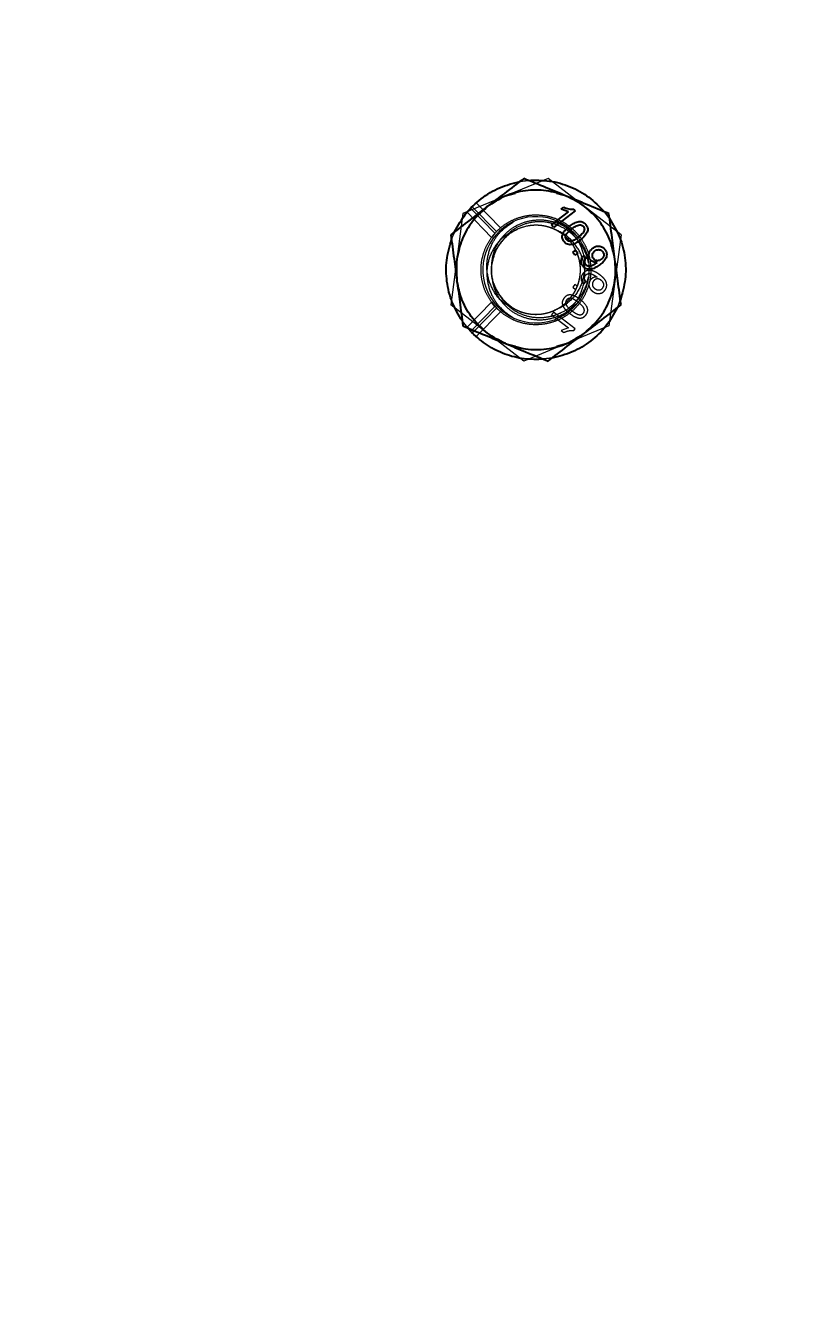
# Model space of a CAD drawing. Header units: millimetres. Extents: x 1293 to 41893, y 1011 to 26911.
# Drawn here: x 10933.4 to 11029.2, y 7258.8 to 7420.4 of the extents above; entities that cross this region are included whole.
import ezdxf

# ---------------------------------------------------------------- set-up
doc = ezdxf.new("R2010")
doc.units = ezdxf.units.MM
doc.header["$LTSCALE"] = 50
doc.linetypes.add('HIDDEN', pattern=[1.905, 1.27, -0.635])
doc.layers.add('CAPA_1', color=7, linetype='Continuous')
doc.layers.add('MAQUINAS', color=11, linetype='Continuous')
doc.styles.add('SLDTEXTSTYLE0', font='TXT', dxfattribs={"width": 0.75})
doc.dimstyles.new('SLDDIMSTYLE0', dxfattribs={"dimtxt": 100, "dimasz": 100, "dimexe": 0, "dimexo": 0.0625, "dimgap": 25, "dimtad": 2, "dimdec": 0, "dimlfac": 1.5, "dimrnd": 1e-09, "dimzin": 12, "dimdsep": 46, "dimtxsty": 'SLDTEXTSTYLE0', "dimsah": 1, "dimcen": 0.09, "dimadec": 0, "dimazin": 3, "dimtfac": 1, "dimtdec": 0, "dimtofl": 0, "dimtmove": 0, "dimatfit": 3, "dimfxl": 1, "dimfrac": 2, "dimtolj": 1, "dimtzin": 12, "dimarcsym": 0})

# ---------------------------------------------------------------- blocks, each defined once
blk = doc.blocks.new('_D_15')
at = {"layer": 'CAPA_1', "transparency": 16777216}
for p, q in [((6530.12, 8742.38), (6530.12, 9415.65)), ((16745.16, 6492), (16745.16, 9415.65)), ((6530.12, 9365.65), (16745.16, 9365.65))]:
    blk.add_line(p, q, dxfattribs=at)
for points in [[(6530.12, 9365.65), (6630.12, 9350.26), (6630.12, 9381.03)], [(16745.16, 9365.65), (16645.16, 9381.03), (16645.16, 9350.26)]]:
    blk.add_solid(points, dxfattribs=at)
at = {"layer": 'CAPA_1', "transparency": 16777216, "insert": (11452.92, 9494.55), "char_height": 100, "attachment_point": 1, "style": 'SLDTEXTSTYLE0'}
blk.add_mtext('15323', dxfattribs=at)

msp = doc.modelspace()

# ---------------------------------------------------------------- linework, layer by layer
at = {"layer": 'MAQUINAS', "linetype": 'HIDDEN', "lineweight": 18}
for p, q in [((10998.9181723, 7401.2894749), (10988.2433864, 7396.8869439)), ((10994.8888354, 7400.7665301), (10995.624484, 7400.951716)), ((10995.3893115, 7400.9203891), (10996.4281724, 7401.058774)), ((10995.8461342, 7400.9812417), (10996.968904, 7401.0407082)), ((11008.0682689, 7394.2461045), (10998.9181723, 7401.2894749)), ((10989.3909741, 7397.7601635), (10989.8797114, 7398.2254457)), ((10989.8797114, 7398.2254457), (10990.2735414, 7398.5150088)), ((10992.9368184, 7395.0937468), (10989.8797114, 7398.2254457)), ((10993.5807794, 7399.0882094), (10994.8274319, 7399.4202068)), ((10999.9595341, 7399.4202068), (11001.2195516, 7399.0805203)), ((10988.2433864, 7396.8869439), (10986.7186971, 7385.4410427)), ((10988.7465707, 7397.0507542), (10991.8257106, 7393.8964847)), ((10988.8799674, 7397.1494848), (10989.1951424, 7397.557182)), ((10989.1951424, 7397.557182), (10992.2522493, 7394.4254831)), ((10992.4443252, 7394.632312), (10989.3909741, 7397.7601635)), ((11003.4932206, 7397.7677897), (11004.404065, 7396.8541556)), ((11005.8069612, 7397.2824109), (11006.7408222, 7396.0672627)), ((11005.9842008, 7397.1176448), (11006.6234762, 7396.2871573)), ((10986.9441724, 7393.9993016), (10987.4768878, 7395.0627186)), ((10992.9368184, 7395.0937468), (10992.4443252, 7394.632312)), ((10993.0493011, 7395.1720003), (10992.9368184, 7395.0937468)), ((10995.3858625, 7395.0543339), (10995.2581336, 7394.9883222)), ((11001.611865, 7394.983687), (11001.4599748, 7395.1263843)), ((10986.6900398, 7393.1727744), (10986.8685021, 7393.8158245)), ((10986.7985936, 7393.6463179), (10987.1981793, 7394.6151903)), ((10992.2522493, 7394.4254831), (10991.8351512, 7393.8557399)), ((11008.0682689, 7394.2461045), (11006.5435796, 7382.8002033)), ((10987.8168498, 7392.4096247), (10987.4810417, 7391.1639933)), ((11006.9701162, 7392.4096247), (11007.3059478, 7391.1485744)), ((11003.8319053, 7388.2384033), (11004.0029633, 7388.9771368)), ((11004.9944313, 7388.981581), (11005.0594937, 7388.9289016)), ((11007.3059243, 7388.5231539), (11006.9701162, 7387.2775225)), ((11002.2928773, 7388.0113406), (11002.0250812, 7387.6634446)), ((11002.0250812, 7387.6634446), (11002.3729772, 7387.3956486)), ((11002.6407732, 7387.7435445), (11002.2928773, 7388.0113406)), ((11003.3823533, 7388.0591615), (11003.684939, 7388.3802779)), ((10995.8687937, 7378.3976723), (10986.7186971, 7385.4410427)), ((10988.7465707, 7382.636393), (10991.8257106, 7385.7906625)), ((10989.3884242, 7382.327963), (10992.2522493, 7385.2616642)), ((10991.8026469, 7385.8297361), (10992.5472904, 7384.967069)), ((10992.2522493, 7385.2616642), (10991.8257106, 7385.7906625)), ((10992.8740086, 7386.6282586), (10993.1913037, 7386.185762)), ((11007.6740607, 7385.27872), (11007.3160585, 7384.6340312)), ((11007.9883724, 7386.0408293), (11007.5887867, 7385.0719569)), ((11008.1085578, 7386.5651135), (11007.7572533, 7385.4804365)), ((10992.4443252, 7385.0548352), (10989.6693157, 7382.2121167)), ((10992.9368184, 7384.5934005), (10989.8797114, 7381.4617015)), ((10999.6149166, 7384.5323812), (10999.3471205, 7384.1844853)), ((10999.3471205, 7384.1844853), (11001.4616755, 7382.5567873)), ((11002.3285049, 7382.4435719), (10999.6149166, 7384.5323812)), ((11001.2151416, 7384.4200893), (11001.6608104, 7384.7384209)), ((10989.4508481, 7381.8784456), (10988.1431571, 7383.4380913)), ((10988.7465707, 7382.636393), (10988.1634898, 7383.3999899)), ((10991.2937454, 7381.9193575), (10990.382901, 7382.8329916)), ((11006.5435796, 7382.8002033), (10995.8687937, 7378.3976723)), ((11001.4616755, 7382.5567873), (11000.5795623, 7382.2385401)), ((11000.5795623, 7382.2385401), (11000.9002788, 7381.9916656)), ((11002.1561112, 7382.2196138), (11002.3285049, 7382.4435719)), ((10994.8274319, 7380.2669404), (10993.6799368, 7380.5762921)), ((11001.2061866, 7380.5989378), (10999.9595341, 7380.2669404)), ((10999.4615071, 7378.786388), (10997.9194652, 7378.6387969)), ((10999.3976545, 7378.7667581), (10998.3587936, 7378.6283732))]:
    msp.add_line(p, q, dxfattribs=at)
at = {"layer": 'MAQUINAS', "linetype": 'Continuous', "lineweight": 25}
for p, q in [((10999.3471205, 7395.5026619), (11001.4616755, 7397.1303599)), ((11002.3285049, 7397.2435754), (10999.6149166, 7395.154766)), ((11000.5795623, 7397.4486071), (11000.9002788, 7397.6954816)), ((11001.4616755, 7397.1303599), (11000.5795623, 7397.4486071)), ((11002.1561112, 7397.4675334), (11002.3285049, 7397.2435754)), ((10999.6149166, 7395.154766), (10999.3471205, 7395.5026619)), ((11002.0250812, 7392.0237026), (11002.3729772, 7392.2914987)), ((11002.2928773, 7391.6758066), (11002.0250812, 7392.0237026)), ((11002.6407732, 7391.9436027), (11002.2928773, 7391.6758066)), ((11002.3729772, 7392.2914987), (11002.6407732, 7391.9436027)), ((11003.3823533, 7391.6279857), (11003.684939, 7391.3068694)), ((11004.9944313, 7390.7055662), (11005.0594937, 7390.7582456)), ((10989.1951424, 7382.1299652), (10988.7465707, 7382.636393)), ((10989.1951424, 7382.1299652), (10989.3884242, 7382.327963)), ((10989.3909741, 7381.9269837), (10989.6693157, 7382.2121167))]:
    msp.add_line(p, q, dxfattribs=at)
at = {"layer": 'MAQUINAS', "linetype": 'HIDDEN', "lineweight": 18}
msp.add_arc((10997.393483, 7389.8435736), 6.6666667, 37.587605897, 307.587605897, dxfattribs=at)
at = {"layer": 'MAQUINAS', "linetype": 'Continuous', "lineweight": 25}
for points in [[(10987.1981793, 7394.6151903), (10987.6335053, 7395.4001354), (10988.5041573, 7396.9700255), (10990.4701008, 7398.8377927), (10992.7787095, 7400.260401), (10994.5191108, 7400.700393), (10995.3893115, 7400.9203891)], [(11001.2061866, 7399.0882094), (11000.3737534, 7399.3601416), (10998.7088869, 7399.9040059), (10996.0597704, 7399.8558055), (10993.4904115, 7399.2088615), (10992.0259674, 7398.248147), (10991.2937454, 7397.7677897)], [(10996.4281724, 7401.058774), (10997.3256178, 7401.0742431), (10999.1205085, 7401.1051814), (11001.7210141, 7400.336508), (11004.1073334, 7399.0484984), (11005.3585783, 7397.7612627), (11005.9842008, 7397.1176448)], [(11007.3059243, 7391.1639933), (11007.1252078, 7392.0208677), (11006.7637749, 7393.7346165), (11005.3974738, 7396.0047186), (11003.5525245, 7397.9063767), (11001.9882992, 7398.6942652), (11001.2061866, 7399.0882094)], [(10991.2937454, 7397.7677897), (10990.6420286, 7397.1828474), (10989.338595, 7396.0129629), (10988.0557795, 7393.6946605), (10987.33137, 7391.1460584), (10987.4311512, 7389.3974554), (10987.4810417, 7388.5231539)], [(11006.6234762, 7396.2871573), (11007.0855955, 7395.5176814), (11008.0098342, 7393.9787295), (11008.6443963, 7391.3422889), (11008.7221069, 7388.631671), (11008.2329505, 7386.9044432), (11007.9883724, 7386.0408293)], [(10988.1634898, 7383.3999899), (10987.7013705, 7384.1694658), (10986.7771318, 7385.7084177), (10986.1425697, 7388.3448583), (10986.0648591, 7391.0554762), (10986.5540155, 7392.782704), (10986.7985936, 7393.6463179)], [(11003.4932206, 7381.9193575), (11004.1449374, 7382.5042998), (11005.448371, 7383.6741843), (11006.7311865, 7385.9924867), (11007.455596, 7388.5410888), (11007.3558148, 7390.2896918), (11007.3059243, 7391.1639933)], [(10993.5807794, 7380.5989378), (10992.7986668, 7380.9928821), (10991.2344415, 7381.7807706), (10989.3894922, 7383.6824287), (10988.0231911, 7385.9525307), (10987.6617582, 7387.6662795), (10987.4810417, 7388.5231539)], [(11007.5887867, 7385.0719569), (11007.1534607, 7384.2870118), (11006.2828087, 7382.7171218), (11004.3168652, 7380.8493545), (11002.0082565, 7379.4267462), (11000.2678552, 7378.9867542), (10999.3976545, 7378.7667581)], [(10998.3587936, 7378.6283732), (10997.5346194, 7378.6095217), (10995.886271, 7378.5718188), (10993.4803213, 7379.204995), (10991.237533, 7380.2817524), (10990.0064937, 7381.3785733), (10989.3909741, 7381.9269837)], [(10993.5807794, 7380.5989378), (10994.4132126, 7380.3270057), (10996.0780791, 7379.7831413), (10998.7271956, 7379.8313417), (11001.2965545, 7380.4782857), (11002.7609986, 7381.4390002), (11003.4932206, 7381.9193575)]]:
    msp.add_open_spline(points, degree=3, dxfattribs=at)
for points, knots in [([(10995.8687937, 7401.2894749), (10995.069132, 7400.673928), (10993.5681836, 7399.5185593), (10992.0180247, 7398.3253103), (10991.2937454, 7397.7677897)], [0, 0, 0, 0, 0.5327709195, 1, 1, 1, 1]), ([(11001.2061866, 7399.0882094), (11000.36122, 7399.4366934), (10998.5527566, 7400.1825459), (10996.8017037, 7400.904721), (10995.8687937, 7401.2894749)], [0, 0, 0, 0, 0.4672290805, 1, 1, 1, 1]), ([(11006.5435796, 7396.8869439), (11005.6106695, 7397.2716978), (11003.8596167, 7397.9938729), (11002.0511533, 7398.7397254), (11001.2061866, 7399.0882094)], [0, 0, 0, 0, 0.5327709195, 1, 1, 1, 1]), ([(10991.2937454, 7397.7677897), (10990.569466, 7397.2102691), (10989.0193071, 7396.0170201), (10987.5183587, 7394.8616514), (10986.7186971, 7394.2461045)], [0, 0, 0, 0, 0.4672290805, 1, 1, 1, 1]), ([(11000.9002788, 7397.6954816), (11001.1011585, 7397.6089344), (11001.5022234, 7397.4361391), (11001.9384003, 7397.4570807), (11002.1561112, 7397.4675334)], [0, 0, 0, 0, 0.5008657323, 1, 1, 1, 1]), ([(11007.3059243, 7391.1639933), (11007.1852369, 7392.0699979), (11006.9269324, 7394.0090994), (11006.676828, 7395.8866432), (11006.5435796, 7396.8869439)], [0, 0, 0, 0, 0.4672290805, 1, 1, 1, 1]), ([(11000.7140219, 7394.1958722), (11000.7586274, 7394.309799), (11000.8479036, 7394.5378188), (11001.1532042, 7394.9250017), (11001.4349211, 7395.1591299), (11001.6227189, 7395.3152042)], [0, 0, 0, 0, 0.249753552, 0.499871473, 1, 1, 1, 1]), ([(11001.2322137, 7393.6295232), (11001.195243, 7393.689268), (11001.1212812, 7393.8087905), (11001.1140474, 7394.0232656), (11001.1618834, 7394.2284416), (11001.3980279, 7394.578144), (11001.672258, 7394.7948288), (11001.8916022, 7394.9681451)], [0, 0, 0, 0, 0.1246963828, 0.2494616582, 0.3744323466, 0.4996371137, 1, 1, 1, 1]), ([(11001.6227189, 7395.3152042), (11001.7793839, 7395.4291806), (11002.0923273, 7395.6568523), (11002.5436849, 7395.8633217), (11002.9312042, 7395.9152329), (11003.2213777, 7395.8659335), (11003.4764386, 7395.7241125), (11003.6037609, 7395.5774831), (11003.6674852, 7395.5040957)], [0, 0, 0, 0, 0.2504817087, 0.5003455958, 0.6317049057, 0.7502211388, 0.8749866995, 1, 1, 1, 1]), ([(11001.8916022, 7394.9681451), (11002.0443414, 7395.0793551), (11002.2734369, 7395.2461605), (11002.6091179, 7395.4270372), (11002.7949239, 7395.4655112), (11002.8877046, 7395.4847228)], [0, 0, 0, 0, 0.5003723119, 0.7505151407, 1, 1, 1, 1]), ([(11003.3514499, 7395.2668843), (11003.3889593, 7395.2073251), (11003.4639766, 7395.0882093), (11003.4752487, 7394.8729313), (11003.4236624, 7394.6680622), (11003.1913608, 7394.3153457), (11002.915582, 7394.0981717), (11002.6949904, 7393.9244573)], [0, 0, 0, 0, 0.1247447425, 0.2494837578, 0.3744708184, 0.4996480989, 1, 1, 1, 1]), ([(11002.8877046, 7395.4847228), (11002.9322014, 7395.483113), (11003.0211663, 7395.4798943), (11003.1491807, 7395.4384949), (11003.2642253, 7395.3680917), (11003.3223715, 7395.3006242), (11003.3514499, 7395.2668843)], [0, 0, 0, 0, 0.25015845617, 0.50015557244, 0.75003243026, 1, 1, 1, 1]), ([(11003.6674852, 7395.5040957), (11003.721693, 7395.4234338), (11003.8300641, 7395.2621764), (11003.9038739, 7394.9755303), (11003.8801605, 7394.6808313), (11003.63263, 7394.1491032), (11003.2597065, 7393.830402), (11002.9616993, 7393.5757245)], [0, 0, 0, 0, 0.125373348, 0.2506437386, 0.375697515, 0.5011131747, 1, 1, 1, 1]), ([(10986.7186971, 7394.2461045), (10986.8519455, 7393.2458038), (10987.1020499, 7391.36826), (10987.3603544, 7389.4291585), (10987.4810417, 7388.5231539)], [0, 0, 0, 0, 0.5327709195, 1, 1, 1, 1]), ([(11000.9191073, 7393.3885067), (11000.8401255, 7393.5104695), (11000.7215014, 7393.6936472), (11000.6900854, 7393.946259), (11000.6939334, 7394.0898786), (11000.7073258, 7394.1605414), (11000.7140219, 7394.1958722)], [0, 0, 0, 0, 0.4987953461, 0.7491482596, 0.8745764119, 1, 1, 1, 1]), ([(11002.9616993, 7393.5757245), (11002.8052317, 7393.4617469), (11002.4926739, 7393.2340668), (11002.045296, 7393.0307359), (11001.6591001, 7392.9769615), (11001.368098, 7393.0233789), (11001.1096718, 7393.1683964), (11000.9826689, 7393.3150903), (11000.9191073, 7393.3885067)], [0, 0, 0, 0, 0.2504758129, 0.5003473544, 0.6257683408, 0.7501761831, 0.8749696966, 1, 1, 1, 1]), ([(11002.6949904, 7393.9244573), (11002.4713462, 7393.7565579), (11002.1917459, 7393.54665), (11001.7932053, 7393.4093203), (11001.5825717, 7393.4140253), (11001.3776935, 7393.4774177), (11001.280693, 7393.5788359), (11001.2322137, 7393.6295232)], [0, 0, 0, 0, 0.5004095025, 0.6256126137, 0.7505796735, 0.875343692, 1, 1, 1, 1]), ([(11004.2268077, 7391.1067488), (11004.1879497, 7391.1634096), (11004.1102599, 7391.2766931), (11004.0451725, 7391.4730774), (11004.0239106, 7391.6785599), (11004.0478675, 7391.8835946), (11004.1121174, 7392.0807719), (11004.2479697, 7392.3214536), (11004.4038577, 7392.4584235), (11004.5074354, 7392.5494313)], [0, 0, 0, 0, 0.1250740585, 0.2500636243, 0.3732612247, 0.5001992382, 0.6242961009, 0.7503685137, 1, 1, 1, 1]), ([(11004.6215081, 7391.2417657), (11004.5719641, 7391.3174443), (11004.4977333, 7391.4308318), (11004.4650124, 7391.6091653), (11004.4711049, 7391.7439651), (11004.5062771, 7391.8747936), (11004.5880829, 7392.0363181), (11004.6894314, 7392.1270455), (11004.7567495, 7392.1873087)], [0, 0, 0, 0, 0.2495205461, 0.3738507838, 0.4998887841, 0.6240955932, 0.7503154422, 1, 1, 1, 1]), ([(11004.5074354, 7392.5494313), (11004.628633, 7392.6301673), (11004.8112299, 7392.7518044), (11005.0951914, 7392.8191385), (11005.3141066, 7392.8253149), (11005.5275658, 7392.786209), (11005.7989645, 7392.6772031), (11005.9484408, 7392.5177029), (11006.0483597, 7392.4110834)], [0, 0, 0, 0, 0.2498688585, 0.3764535287, 0.5003476657, 0.6272386366, 0.7508240847, 1, 1, 1, 1]), ([(11004.7567495, 7392.1873087), (11004.8364994, 7392.2406644), (11004.9957893, 7392.3472354), (11005.2411005, 7392.3846799), (11005.4300109, 7392.3585573), (11005.610963, 7392.2904676), (11005.7097592, 7392.1866653), (11005.7762596, 7392.1167953)], [0, 0, 0, 0, 0.2502503989, 0.4998417518, 0.6295762976, 0.7506653539, 1, 1, 1, 1]), ([(11006.0483597, 7392.4110834), (11006.1007775, 7392.332148), (11006.2055974, 7392.174301), (11006.2750527, 7391.8954186), (11006.2763044, 7391.6103376), (11006.1726282, 7391.2438843), (11005.8853893, 7390.8555583), (11005.5922136, 7390.6194883), (11005.4452482, 7390.5011493)], [0, 0, 0, 0, 0.1250635897, 0.25008955759, 0.37511000523, 0.50016939956, 0.74944095238, 1, 1, 1, 1]), ([(11005.7762596, 7392.1167953), (11005.8252375, 7392.0386527), (11005.8984315, 7391.921874), (11005.9181156, 7391.7380991), (11005.9007192, 7391.6020559), (11005.8548323, 7391.4715847), (11005.7602709, 7391.3138546), (11005.6557044, 7391.2236428), (11005.5862299, 7391.1637056)], [0, 0, 0, 0, 0.2490168506, 0.3721383925, 0.4993654558, 0.6235619335, 0.7498926933, 1, 1, 1, 1]), ([(11003.2635783, 7390.3427865), (11003.1975955, 7390.4431432), (11003.098376, 7390.5940515), (11003.0476922, 7390.8295615), (11003.0473469, 7391.0681545), (11003.1426517, 7391.3609797), (11003.3023687, 7391.5388901), (11003.3823533, 7391.6279857)], [0, 0, 0, 0, 0.2498594906, 0.3757183909, 0.500481002, 0.7498462328, 1, 1, 1, 1]), ([(11005.4452482, 7390.5011493), (11005.278889, 7390.3798109), (11004.946736, 7390.1375464), (11004.4626115, 7389.9302445), (11004.048355, 7389.8969629), (11003.7432655, 7389.961601), (11003.4684414, 7390.1100248), (11003.3318851, 7390.2651776), (11003.2635783, 7390.3427865)], [0, 0, 0, 0, 0.2504849429, 0.5001185141, 0.6278991852, 0.7500923696, 0.8749936752, 1, 1, 1, 1]), ([(11003.684939, 7391.3068694), (11003.6358353, 7391.2485065), (11003.5471539, 7391.1431031), (11003.4809413, 7390.9804719), (11003.4726559, 7390.84939), (11003.4917826, 7390.7471951), (11003.5303125, 7390.650183), (11003.5704336, 7390.5939695), (11003.5904928, 7390.5658646)], [0, 0, 0, 0, 0.2764767993, 0.4993179598, 0.6237184282, 0.7494961879, 0.8747561628, 1, 1, 1, 1]), ([(11003.5904928, 7390.5658646), (11003.634703, 7390.5166172), (11003.7230862, 7390.4181637), (11003.9038962, 7390.3295782), (11004.1022919, 7390.2988859), (11004.4914633, 7390.3859676), (11004.7709768, 7390.5635776), (11004.9944313, 7390.7055662)], [0, 0, 0, 0, 0.1252073258, 0.2503100191, 0.3753386279, 0.5006201474, 1, 1, 1, 1]), ([(11005.0594937, 7390.7582456), (11004.9809943, 7390.7551846), (11004.8235025, 7390.7490433), (11004.5952117, 7390.8171995), (11004.3841843, 7390.929535), (11004.2791883, 7391.0477657), (11004.2268077, 7391.1067488)], [0, 0, 0, 0, 0.2489431768, 0.4994502947, 0.7502849385, 1, 1, 1, 1]), ([(11005.5862299, 7391.1637056), (11005.5104792, 7391.1125641), (11005.395866, 7391.0351855), (11005.2190255, 7390.986781), (11005.0813079, 7390.9802106), (11004.9474764, 7391.0039684), (11004.7773925, 7391.0738754), (11004.6839858, 7391.1744761), (11004.6215081, 7391.2417657)], [0, 0, 0, 0, 0.2499764907, 0.3782221672, 0.5003423322, 0.6274524307, 0.7508110927, 1, 1, 1, 1]), ([(11008.0682689, 7385.4410427), (11007.9350205, 7386.4413434), (11007.6849161, 7388.3188872), (11007.4266116, 7390.2579887), (11007.3059243, 7391.1639933)], [0, 0, 0, 0, 0.5327709195, 1, 1, 1, 1]), ([(10987.4810417, 7388.5231539), (10987.6017291, 7387.6171493), (10987.8600335, 7385.6780478), (10988.110138, 7383.800504), (10988.2433864, 7382.8002033)], [0, 0, 0, 0, 0.4672290805, 1, 1, 1, 1]), ([(11003.4932206, 7381.9193575), (11004.2175, 7382.4768781), (11005.7676589, 7383.6701271), (11007.2686073, 7384.8254958), (11008.0682689, 7385.4410427)], [0, 0, 0, 0, 0.4672290805, 1, 1, 1, 1]), ([(10988.2433864, 7382.8002033), (10989.1762964, 7382.4154494), (10990.9273493, 7381.6932743), (10992.7358127, 7380.9474218), (10993.5807794, 7380.5989378)], [0, 0, 0, 0, 0.5327709195, 1, 1, 1, 1]), ([(10993.5807794, 7380.5989378), (10994.425746, 7380.2504538), (10996.2342094, 7379.5046013), (10997.9852623, 7378.7824262), (10998.9181723, 7378.3976723)], [0, 0, 0, 0, 0.4672290805, 1, 1, 1, 1]), ([(10998.9181723, 7378.3976723), (10999.717834, 7379.0132192), (11001.2187824, 7380.1685879), (11002.7689413, 7381.3618369), (11003.4932206, 7381.9193575)], [0, 0, 0, 0, 0.5327709195, 1, 1, 1, 1])]:
    msp.add_open_spline(points, degree=3, knots=knots, dxfattribs=at)
at = {"layer": 'MAQUINAS', "linetype": 'HIDDEN', "lineweight": 18}
for points, knots in [([(10991.405877, 7397.836959), (10991.3763957, 7397.8203577), (10990.9629169, 7397.5875228), (10990.6621879, 7397.2072836), (10990.382901, 7396.8541556)], [0, 0, 0, 0, 0.0713006586, 1, 1, 1, 1]), ([(10994.3400467, 7385.1733026), (10994.0443767, 7385.3074587), (10993.0966786, 7385.7374634), (10991.985902, 7387.176289), (10991.2103747, 7389.169795), (10991.2039334, 7391.3243154), (10991.8374265, 7393.1536261), (10992.9688746, 7394.7921099), (10994.0342459, 7395.5034807), (10994.6726087, 7395.929729)], [0, 0, 0, 0, 0.0732264472, 0.2347095554, 0.39409961524, 0.55457362526, 0.7120391067, 0.82745590643, 1, 1, 1, 1]), ([(10991.8574282, 7390.5747784), (10991.9004834, 7390.9664663), (10991.9855368, 7391.7402263), (10992.4972908, 7393.0565691), (10993.440625, 7394.3726813), (10994.9012592, 7395.4574726), (10996.5684971, 7396.0558226), (10998.3345604, 7396.1735472), (11000.0627799, 7395.7866652), (11001.5647063, 7395.0152441), (11002.3300967, 7394.2542664), (11002.6762937, 7393.9100654)], [0, 0, 0, 0, 0.0816773368, 0.1613495162, 0.2910353921, 0.4131478799, 0.5342208991, 0.6547644877, 0.7763453068, 0.8988377959, 1, 1, 1, 1]), ([(10992.9684938, 7386.4373978), (10993.1326271, 7386.2411566), (10993.5426952, 7385.7508706), (10994.140126, 7385.2835076), (10994.6869149, 7384.9540575), (10995.0715048, 7384.7575569), (10995.5602886, 7384.5584166), (10995.929334, 7384.4508045), (10996.131766, 7384.4038463), (10996.1320909, 7384.403771), (10996.1325738, 7384.403659), (10996.1334486, 7384.4034563), (10996.1350503, 7384.4030855), (10996.1380369, 7384.4023951), (10996.1437734, 7384.4010734), (10996.1553037, 7384.3984331), (10996.1800012, 7384.3928484), (10996.2372371, 7384.380261), (10996.4136814, 7384.3440262), (10997.0151895, 7384.2479133), (10997.6974784, 7384.2450454), (10998.3597182, 7384.3402174), (10998.7398627, 7384.4184607), (10999.16571, 7384.5409081), (10999.5419834, 7384.6849947), (10999.7703831, 7384.7897669), (10999.9991377, 7384.9018495), (11000.2898594, 7385.0612847), (11000.6892228, 7385.3272313), (11001.064335, 7385.6264514), (11001.394019, 7385.9392898), (11001.7151118, 7386.2962321), (11002.043601, 7386.7313685), (11002.2963142, 7387.1564096), (11002.4362288, 7387.4433038), (11002.5419628, 7387.6748788), (11002.6656702, 7387.9825576), (11002.8058606, 7388.441617), (11002.9061688, 7388.911046), (11002.9692785, 7389.4147507), (11002.9850409, 7389.9177208), (11002.9567718, 7390.3826425), (11002.9025925, 7390.7804653), (11002.8443276, 7391.065712), (11002.801842, 7391.2344412), (11002.7456524, 7391.44545), (11002.6474591, 7391.7553045), (11002.4740776, 7392.1740616), (11002.2921061, 7392.5330979), (11002.1122446, 7392.8354628), (11001.8232823, 7393.2623945), (11001.3640036, 7393.8054614), (11000.6978272, 7394.3726081), (11000.0378207, 7394.778351), (10999.4226161, 7395.0582139), (10998.8368312, 7395.2499998), (10998.2460689, 7395.3726095), (10997.6451203, 7395.4327385), (10996.6080257, 7395.4253745), (10995.1286502, 7395.0707485), (10993.5109596, 7394.0015152), (10992.2993019, 7392.4521828), (10992.0047196, 7391.2005807), (10991.8574282, 7390.5747784)], [0, 0, 0, 0, 0.0250183177, 0.0625054019, 0.0734573704, 0.087536217, 0.1047409087, 0.1250701816, 0.1250803606, 0.1250883981, 0.1251028376, 0.1251288994, 0.1251763215, 0.1252638198, 0.1254290466, 0.1257527293, 0.1264220437, 0.1279084111, 0.1314910534, 0.1440579525, 0.1875385457, 0.1974736121, 0.20956642, 0.2255092964, 0.2408045272, 0.248969233, 0.2501056215, 0.2657484548, 0.28139119, 0.2970338275, 0.3126763676, 0.3258383756, 0.3440073867, 0.3659743743, 0.3741241534, 0.3752533992, 0.3909020103, 0.4065504224, 0.4221986367, 0.4378466543, 0.4561989818, 0.4713844971, 0.4834020542, 0.4954853701, 0.499868453, 0.500437905, 0.5168673924, 0.5316457017, 0.5447725303, 0.5562476097, 0.5660707053, 0.5952358129, 0.6255591057, 0.6513478124, 0.6708426665, 0.6916214936, 0.7115649492, 0.7298045646, 0.7506541572, 0.81299025, 0.8753265878, 0.937663171, 1, 1, 1, 1]), ([(11004.0027488, 7390.7165286), (11003.9259231, 7391.0278664), (11003.7722602, 7391.6505896), (11003.4082043, 7392.446566), (11002.9856739, 7393.1470382), (11002.4941668, 7393.7821373), (11001.7086263, 7394.554272), (11000.8906091, 7395.0878359), (11000.1662476, 7395.4113611), (10999.7630833, 7395.5616118), (10999.3213063, 7395.6917454), (10998.4650151, 7395.8700385), (10997.1715389, 7395.9072674), (10995.5365445, 7395.4750092), (10994.2165744, 7394.7435235), (10993.6458758, 7394.0360401), (10993.4340802, 7393.7734814)], [0, 0, 0, 0, 0.0699531613, 0.1399170242, 0.1901923245, 0.2485506782, 0.3148789944, 0.4302457157, 0.4592125564, 0.4882047811, 0.5242043565, 0.5597295952, 0.6792716553, 0.8024241592, 0.9266763659, 1, 1, 1, 1]), ([(10999.7902977, 7383.6226634), (11000.4805083, 7384.0368994), (11001.6676803, 7384.7493913), (11002.9211981, 7386.4952272), (11003.5057053, 7388.2204815), (11003.5650594, 7390.1527568), (11003.0580753, 7392.0549022), (11001.9439523, 7393.5705208), (11000.7315837, 7394.4970952), (11000.0255621, 7394.7933363), (10999.6725423, 7394.9414605)], [0, 0, 0, 0, 0.1658148828, 0.2852039547, 0.4396784994, 0.5380553635, 0.6848651292, 0.841009299, 0.920502639, 1, 1, 1, 1]), ([(10999.7902977, 7396.0644838), (11000.4814042, 7395.6502212), (11001.6701171, 7394.9376835), (11002.9137527, 7393.1921412), (11003.518821, 7391.5174296), (11003.5030234, 7390.3529689), (11003.4973222, 7389.9327276)], [0, 0, 0, 0, 0.3146952274, 0.5412802634, 0.8344529942, 1, 1, 1, 1]), ([(10995.0123613, 7394.8613043), (10994.478625, 7394.6321559), (10993.2845769, 7394.1195165), (10991.978318, 7392.522172), (10991.2124135, 7390.5143107), (10991.2033921, 7388.3636394), (10991.8375261, 7386.5333725), (10992.9688399, 7384.895089), (10994.0342329, 7384.1836858), (10994.6726087, 7383.7574182)], [0, 0, 0, 0, 0.1234541451, 0.2761854663, 0.4269371746, 0.578714087, 0.7276455219, 0.8368071581, 1, 1, 1, 1]), ([(10987.8168498, 7387.2775225), (10987.6506755, 7387.695956), (10987.4717432, 7388.1465146), (10987.4768417, 7388.6210152), (10987.4772052, 7388.6548474)], [0, 0, 0, 0, 0.9286993414, 1, 1, 1, 1]), ([(10991.8574282, 7389.1123689), (10991.9004831, 7388.7206825), (10991.9855359, 7387.9469243), (10992.4972886, 7386.6305822), (10993.440622, 7385.3144687), (10994.9012564, 7384.229676), (10996.5684946, 7383.6313251), (10998.3345585, 7383.5135998), (11000.0627787, 7383.9004816), (11001.5647058, 7384.6719027), (11002.3300966, 7385.4328807), (11002.6762937, 7385.7770819)], [0, 0, 0, 0, 0.0816770011, 0.16134915132, 0.29103513599, 0.41314766628, 0.53422073045, 0.65476436119, 0.776345221, 0.89883775285, 1, 1, 1, 1]), ([(11004.0027488, 7388.9706186), (11003.9259231, 7388.6592808), (11003.7722602, 7388.0365576), (11003.4082043, 7387.2405812), (11002.9856739, 7386.540109), (11002.4941668, 7385.9050098), (11001.7086264, 7385.1328754), (11000.8906082, 7384.5993104), (11000.1662483, 7384.2757869), (10999.7630803, 7384.1255322), (10999.3213206, 7383.995417), (10998.4649108, 7383.8169982), (10997.1730437, 7383.7814743), (10995.5309235, 7384.2061823), (10994.0276105, 7385.0824214), (10993.321644, 7385.9855966), (10992.9684938, 7386.4373978)], [0, 0, 0, 0, 0.0665557442, 0.1331216702, 0.1809552485, 0.2364793104, 0.2995862574, 0.4093499599, 0.4369099672, 0.4644941258, 0.4987453088, 0.5325451923, 0.6462814497, 0.7634528025, 0.8816704486, 1, 1, 1, 1]), ([(11003.4973222, 7389.7544196), (11003.3651968, 7389.0612795), (11003.0913025, 7387.6244076), (11001.939159, 7386.1169811), (11000.7324386, 7385.1899887), (11000.0258471, 7384.8937899), (10999.6725423, 7384.7456867)], [0, 0, 0, 0, 0.3159019834, 0.6548613522, 0.8274263116, 1, 1, 1, 1]), ([(11004.0027488, 7388.9706186), (11003.9214256, 7388.5422086), (11003.7587789, 7387.6853861), (11003.339629, 7386.7894455), (11003.0005919, 7386.2323073), (11002.8169746, 7385.9621383), (11002.6204799, 7385.7013089), (11002.4527122, 7385.4998584), (11002.2924404, 7385.3206312), (11001.9943705, 7385.0039843), (11001.6935361, 7384.7544758), (11001.4599748, 7384.5607629)], [0, 0, 0, 0, 0.2499521683, 0.4999058112, 0.5624707111, 0.6250342165, 0.6875963471, 0.7501571225, 0.7756704073, 0.8258353255, 1, 1, 1, 1]), ([(11003.2635783, 7389.3443607), (11003.1975987, 7389.2440034), (11003.0983212, 7389.0929987), (11003.0476661, 7388.8574699), (11003.047391, 7388.618883), (11003.1426492, 7388.326167), (11003.3023679, 7388.148257), (11003.3823533, 7388.0591615)], [0, 0, 0, 0, 0.2498591948, 0.3759561592, 0.5004815934, 0.749846529, 1, 1, 1, 1]), ([(11005.4452482, 7389.1859979), (11005.2788887, 7389.3073361), (11004.9467351, 7389.5496002), (11004.4625058, 7389.7569513), (11004.0482306, 7389.7901779), (11003.7431628, 7389.7254897), (11003.4684411, 7389.5771225), (11003.331885, 7389.4219697), (11003.2635783, 7389.3443607)], [0, 0, 0, 0, 0.25048492591, 0.50011848011, 0.62803988228, 0.75009238661, 0.87499368372, 1, 1, 1, 1]), ([(11003.684939, 7388.3802779), (11003.6357822, 7388.4386716), (11003.5470905, 7388.5440291), (11003.4807579, 7388.7069523), (11003.4729548, 7388.837658), (11003.4965842, 7388.9749388), (11003.5529737, 7389.0628141), (11003.5904928, 7389.1212826)], [0, 0, 0, 0, 0.2770742739, 0.4999140274, 0.6248342849, 0.7503808481, 1, 1, 1, 1]), ([(11003.5904928, 7389.1212826), (11003.634703, 7389.17053), (11003.7230862, 7389.2689835), (11003.9038962, 7389.357569), (11004.1022919, 7389.3882613), (11004.4914633, 7389.3011796), (11004.7709768, 7389.1235696), (11004.9944313, 7388.981581)], [0, 0, 0, 0, 0.1252073258, 0.2503100191, 0.3753386279, 0.5006201474, 1, 1, 1, 1]), ([(11004.2268077, 7388.5803984), (11004.2066401, 7388.5526625), (11004.1663035, 7388.4971883), (11004.1006918, 7388.3766429), (11004.0446931, 7388.2142767), (11004.0240315, 7388.0083757), (11004.0478866, 7387.8033446), (11004.1121758, 7387.6062556), (11004.248055, 7387.3656175), (11004.4038556, 7387.2287251), (11004.5074354, 7387.1377159)], [0, 0, 0, 0, 0.0626107389, 0.1252263593, 0.2501941382, 0.3735862588, 0.5002863049, 0.6245798583, 0.750412027, 1, 1, 1, 1]), ([(11005.0594937, 7388.9289016), (11004.9808032, 7388.9319592), (11004.8225081, 7388.9381098), (11004.5939752, 7388.8693734), (11004.3833418, 7388.7568232), (11004.2789323, 7388.6391465), (11004.2268077, 7388.5803984)], [0, 0, 0, 0, 0.2495404591, 0.5019797072, 0.7513717737, 1, 1, 1, 1]), ([(11005.5862299, 7388.5234416), (11005.5104791, 7388.5745842), (11005.3959589, 7388.6519016), (11005.2191396, 7388.7003422), (11005.0815431, 7388.7069514), (11004.9476023, 7388.6832158), (11004.7774806, 7388.613363), (11004.6839864, 7388.5126702), (11004.6215081, 7388.4453815)], [0, 0, 0, 0, 0.2499766017, 0.3779151287, 0.5003420213, 0.627106401, 0.7508109821, 1, 1, 1, 1]), ([(11006.0483597, 7387.2760638), (11006.1007775, 7387.3549992), (11006.2055974, 7387.5128462), (11006.2750527, 7387.7917286), (11006.2763044, 7388.0768096), (11006.1726282, 7388.4432629), (11005.8853893, 7388.8315889), (11005.5922136, 7389.0676589), (11005.4452482, 7389.1859979)], [0, 0, 0, 0, 0.1250635897, 0.25008955759, 0.37511000523, 0.50016939956, 0.74944095238, 1, 1, 1, 1]), ([(11005.7762596, 7387.5703519), (11005.8252404, 7387.6484941), (11005.8983808, 7387.76518), (11005.9181068, 7387.9489354), (11005.9007731, 7388.0848698), (11005.8548862, 7388.2154479), (11005.7603639, 7388.3732126), (11005.6557043, 7388.4635046), (11005.5862299, 7388.5234416)], [0, 0, 0, 0, 0.249017166, 0.3718446562, 0.4993648037, 0.6232259432, 0.7498923764, 1, 1, 1, 1]), ([(11004.6215081, 7388.4453815), (11004.5719639, 7388.3697029), (11004.4977968, 7388.2564131), (11004.4650199, 7388.0781024), (11004.4710719, 7387.9434033), (11004.5062284, 7387.8124571), (11004.5880054, 7387.6509051), (11004.6894334, 7387.5601026), (11004.7567495, 7387.4998385)], [0, 0, 0, 0, 0.2495203093, 0.3735284255, 0.4998883672, 0.623789863, 0.7503156792, 1, 1, 1, 1]), ([(11004.5074354, 7387.1377159), (11004.6286332, 7387.0569815), (11004.8113277, 7386.9352818), (11005.0953101, 7386.8679873), (11005.3143477, 7386.8618511), (11005.5276932, 7386.9009748), (11005.7990547, 7387.0100361), (11005.9484415, 7387.1694434), (11006.0483597, 7387.2760638)], [0, 0, 0, 0, 0.2498687718, 0.3766540303, 0.5003478215, 0.6274593765, 0.7508241712, 1, 1, 1, 1]), ([(11004.7567495, 7387.4998385), (11004.8364993, 7387.4464823), (11004.9957888, 7387.3399105), (11005.2409901, 7387.3024888), (11005.4299009, 7387.328557), (11005.6108839, 7387.3966034), (11005.7097583, 7387.5004837), (11005.7762596, 7387.5703519)], [0, 0, 0, 0, 0.25025022803, 0.49984141065, 0.62928839712, 0.75066552405, 1, 1, 1, 1]), ([(11000.9191073, 7386.2986405), (11000.8408044, 7386.1767427), (11000.7231999, 7385.9936626), (11000.6825267, 7385.7045065), (11000.7035233, 7385.5623537), (11000.7140219, 7385.4912751)], [0, 0, 0, 0, 0.4990363131, 0.7495101716, 1, 1, 1, 1]), ([(11000.7140219, 7385.4912751), (11000.7586274, 7385.3773483), (11000.8479036, 7385.1493284), (11001.1532042, 7384.7621455), (11001.4349211, 7384.5280173), (11001.6227189, 7384.371943)], [0, 0, 0, 0, 0.249753552, 0.499871473, 1, 1, 1, 1]), ([(11002.9616993, 7386.1114227), (11002.8052314, 7386.2254126), (11002.4926731, 7386.4531174), (11002.0449908, 7386.6564342), (11001.6587415, 7386.7104066), (11001.3678214, 7386.6635508), (11001.1096696, 7386.5187652), (11000.9826682, 7386.3720618), (11000.9191073, 7386.2986405)], [0, 0, 0, 0, 0.2504715078, 0.5003387545, 0.6261880614, 0.750180477, 0.8749718456, 1, 1, 1, 1]), ([(11001.2322137, 7386.057624), (11001.195243, 7385.9978792), (11001.1212812, 7385.8783567), (11001.1140474, 7385.6638816), (11001.1618834, 7385.4587056), (11001.3980279, 7385.1090033), (11001.672258, 7384.8923184), (11001.8916022, 7384.7190021)], [0, 0, 0, 0, 0.1246963828, 0.2494616582, 0.3744323466, 0.4996371137, 1, 1, 1, 1]), ([(11002.6949904, 7385.7626899), (11002.4713462, 7385.9305893), (11002.1917459, 7386.1404973), (11001.7932053, 7386.2778269), (11001.5825717, 7386.2731219), (11001.3776935, 7386.2097296), (11001.280693, 7386.1083113), (11001.2322137, 7386.057624)], [0, 0, 0, 0, 0.5004095025, 0.6256126137, 0.7505796735, 0.875343692, 1, 1, 1, 1]), ([(11003.3514499, 7384.4202629), (11003.3889593, 7384.4798221), (11003.4639766, 7384.5989379), (11003.4752487, 7384.8142159), (11003.4236624, 7385.019085), (11003.1913608, 7385.3718015), (11002.915582, 7385.5889755), (11002.6949904, 7385.7626899)], [0, 0, 0, 0, 0.1247447425, 0.2494837578, 0.3744708184, 0.4996480989, 1, 1, 1, 1]), ([(11003.6674852, 7384.1830515), (11003.721693, 7384.2637134), (11003.8300641, 7384.4249709), (11003.9038739, 7384.7116169), (11003.8801605, 7385.0063159), (11003.63263, 7385.538044), (11003.2597065, 7385.8567452), (11002.9616993, 7386.1114227)], [0, 0, 0, 0, 0.125373348, 0.2506437386, 0.375697515, 0.5011131747, 1, 1, 1, 1]), ([(11001.6227189, 7384.371943), (11001.7793842, 7384.2579665), (11002.0923284, 7384.0302944), (11002.5437969, 7383.8237741), (11002.93134, 7383.7719059), (11003.2214883, 7383.8212779), (11003.4764389, 7383.9630342), (11003.603761, 7384.1096639), (11003.6674852, 7384.1830515)], [0, 0, 0, 0, 0.25048154931, 0.50034527738, 0.63186646808, 0.75022129776, 0.87498677906, 1, 1, 1, 1]), ([(11001.8916022, 7384.7190021), (11002.0443414, 7384.6077921), (11002.2734369, 7384.4409867), (11002.6091179, 7384.26011), (11002.7949239, 7384.221636), (11002.8877046, 7384.2024244)], [0, 0, 0, 0, 0.5003723119, 0.7505151407, 1, 1, 1, 1]), ([(11002.8877046, 7384.2024244), (11002.9321765, 7384.2040539), (11003.0210916, 7384.207312), (11003.1494793, 7384.2484163), (11003.2441974, 7384.3080379), (11003.3094416, 7384.36852), (11003.3374468, 7384.4030149), (11003.3514499, 7384.4202629)], [0, 0, 0, 0, 0.2500549443, 0.4999486155, 0.749722078, 0.8748570557, 1, 1, 1, 1]), ([(11000.9002788, 7381.9916656), (11001.1011585, 7382.0782128), (11001.5022234, 7382.2510081), (11001.9384003, 7382.2300665), (11002.1561112, 7382.2196138)], [0, 0, 0, 0, 0.5008657323, 1, 1, 1, 1]), ([(11004.404065, 7382.8329916), (11004.1247781, 7382.4798636), (11003.8240491, 7382.0996244), (11003.4105703, 7381.8667895), (11003.381089, 7381.8501882)], [0, 0, 0, 0, 0.9286993414, 1, 1, 1, 1])]:
    msp.add_open_spline(points, degree=3, knots=knots, dxfattribs=at)
for points in [[(10991.8257106, 7385.7906625), (10991.5861558, 7386.1613856), (10991.1070461, 7386.9028317), (10990.6741936, 7388.1629614), (10990.4735508, 7389.4741525), (10990.5311146, 7390.8017828), (10990.8397796, 7392.0934363), (10991.389541, 7393.302625), (10992.1598397, 7394.3846567), (10993.1224674, 7395.2998425), (10994.2420269, 7396.0145353), (10995.4773872, 7396.5024791), (10996.7831534, 7396.745743), (10998.1113461, 7396.7353889), (10999.4131611, 7396.471797), (11000.6407637, 7395.964653), (11001.7490459, 7395.2325918), (11002.6972842, 7394.3025127), (11003.4506359, 7393.2085912), (11003.9814193, 7391.9910231), (11004.270131, 7390.6945477), (11004.3061623, 7389.3668034), (11004.0881892, 7388.0565779), (11003.6242212, 7386.8120151), (11002.9313062, 7385.6788458), (11002.0349069, 7384.6987093), (11000.9679549, 7383.9076147), (10999.7696781, 7383.3346526), (10998.4840214, 7383.0007937), (10997.1585444, 7382.9186138), (10995.8407627, 7383.0899825), (10994.5835338, 7383.5128949), (10993.416499, 7384.1557929), (10992.7683831, 7384.7551545), (10992.4443252, 7385.0548352)], [(10992.9684938, 7386.4373978), (10992.5891975, 7387.0677471), (10991.8306047, 7388.3284455), (10991.7201213, 7390.5891054), (10992.4249888, 7392.6990338), (10993.8992245, 7394.3842204), (10995.9019566, 7395.3754615), (10998.1326909, 7395.5252393), (11000.2506369, 7394.8098421), (11001.9336788, 7393.3384307), (11002.9254811, 7391.3349314), (11003.0751585, 7389.1044415), (11002.3596018, 7386.9862849), (11000.8889292, 7385.3038411), (10998.882634, 7384.3098573), (10996.662589, 7384.1683076), (10994.505449, 7384.8535348), (10993.4808122, 7385.9094435), (10992.9684938, 7386.4373978)], [(11002.6762937, 7393.9100654), (11002.9235981, 7393.5482065), (11003.4182069, 7392.8244889), (11003.8682395, 7391.5823257), (11004.101023, 7390.2818217), (11004.0355068, 7389.4076863), (11004.0027488, 7388.9706186)], [(10992.9684938, 7386.4373978), (10992.7613467, 7386.7404981), (10992.3470523, 7387.3466986), (10991.9700959, 7388.3871597), (10991.7751118, 7389.4764881), (10991.8299894, 7390.2086816), (10991.8574282, 7390.5747784)]]:
    msp.add_open_spline(points, degree=3, dxfattribs=at)

# ---------------------------------------------------------------- dimensions: what is measured, and where the dimension line sits
at = {"layer": 'CAPA_1'}
dim = msp.add_linear_dim(base=(16745.1618891, 9365.6463094), p1=(6530.1246702, 8678.8772747), p2=(16745.1618891, 6428.5014528), dimstyle='SLDDIMSTYLE0', dxfattribs=at)
dim.commit()
dim.dimension.update_dxf_attribs({"geometry": '_D_15', "text_midpoint": (11637.6432797, 9365.6463094), "dimtype": 160})

doc.saveas('drawing.dxf')
